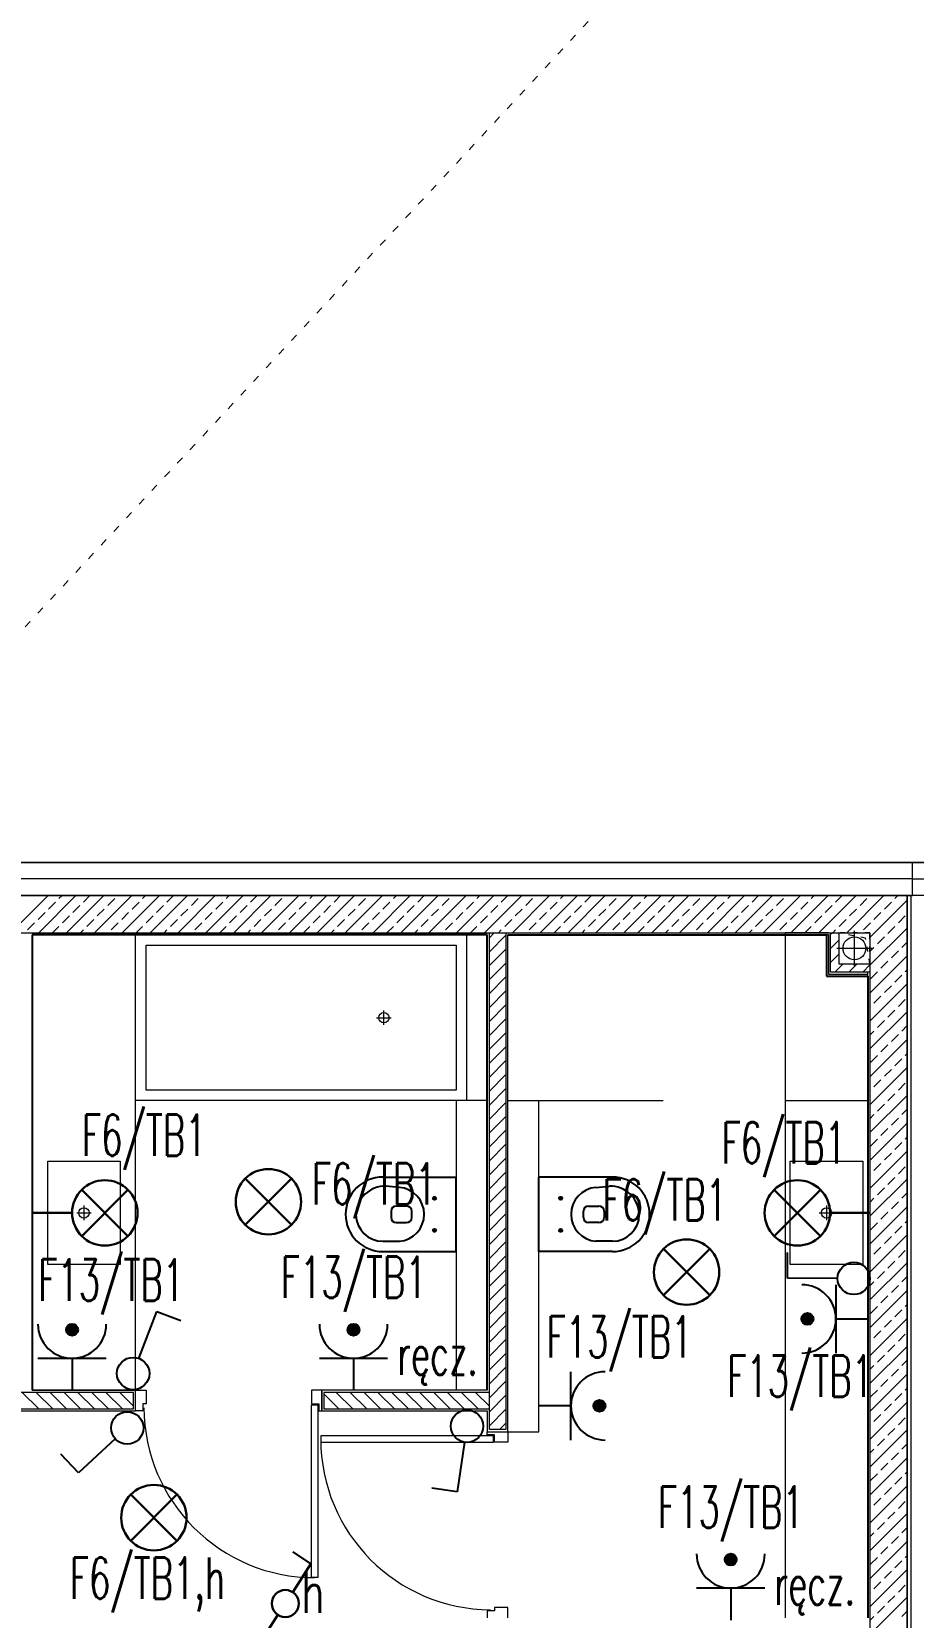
# Model space of a CAD drawing. Header units: millimetres. Extents: x 1780 to 154263, y -7240 to 17216.
# Drawn here: x 115445 to 115871, y 3319 to 4085 of the extents above; entities that cross this region are included whole.
import ezdxf

# ---------------------------------------------------------------- set-up
doc = ezdxf.new("R2010")
doc.units = ezdxf.units.MM
doc.linetypes.add('ACAD_ISO03W100', pattern=[30, 12, -18])
for name, color, linetype, lineweight in [('2d_SX_aranżacja drukowana', 200, 'Continuous', 5), ('2d_SX_gruba przekroje', 90, 'Continuous', 20), ('2d_SX_instalacje szkic - kanalizacja sanitarna', 44, 'Continuous', 5), ('2d_SX_instalacje szkic - wentylacja wywiew', 14, 'Continuous', 5), ('2d_SX_przebicia', 96, 'Continuous', 13), ('2d_SX_stolarka drzwiowa', 211, 'Continuous', 5), ('2d_SX_stolarka okznaczenia', 251, 'Continuous', 5), ('2d_SX_szraf', 251, 'Continuous', 0), ('2d_SX_warstwy', 181, 'Continuous', 9)]:
    doc.layers.add(name, color=color, linetype=linetype, lineweight=lineweight)
doc.layers.add('2d_SX_powierzchnia', color=251, linetype='Continuous', plot=False)
doc.layers.add('2d_SX_rewizja 18 września', color=210, linetype='Continuous')
doc.layers.add('60 instalacje elektryka', color=10, linetype='Continuous')
doc.styles.add('OPIS', font='simplex.shx', dxfattribs={"width": 0.7, "height": 4})
doc.linetypes.add('ZIGZAG', pattern='A,0.00254,-5.08,[131,ltypeshp.shx,S=5.08,R=0,X=-5.08,Y=0],-10.16,[131,ltypeshp.shx,S=5.08,R=180,X=5.08,Y=0],-5.08', length=20.32254)

# ---------------------------------------------------------------- blocks, each defined once
blk = doc.blocks.new('PDKLD B2')
at = {"color": 8, "ltscale": 5}
for p, q in [((107981.38, -12754.1), (108016.88, -12754.1)), ((107989.38, -12759.1), (107982.8, -12758.53)), ((108016.88, -12790.1), (108016.88, -12754.1)), ((108092.38, -12754.1), (108056.88, -12754.1)), ((108056.88, -12790.1), (108056.88, -12754.1)), ((108084.38, -12759.1), (108090.95, -12758.53)), ((107992.88, -12768.1), (107987.88, -12768.1)), ((108005.43, -12764.35), (108007.33, -12764.35)), ((108006.38, -12765.3), (108006.38, -12763.4)), ((108068.33, -12764.35), (108066.43, -12764.35)), ((108067.38, -12765.3), (108067.38, -12763.4)), ((108080.88, -12768.1), (108085.88, -12768.1)), ((107985.38, -12770.6), (107985.38, -12773.6)), ((107995.38, -12773.6), (107995.38, -12770.6)), ((108078.38, -12773.6), (108078.38, -12770.6)), ((108088.38, -12770.6), (108088.38, -12773.6)), ((107987.88, -12776.1), (107992.88, -12776.1)), ((108005.43, -12779.85), (108007.33, -12779.85)), ((108006.38, -12780.8), (108006.38, -12778.9)), ((108068.33, -12779.85), (108066.43, -12779.85)), ((108067.38, -12780.8), (108067.38, -12778.9)), ((108085.88, -12776.1), (108080.88, -12776.1)), ((107981.38, -12785.1), (107989.38, -12785.1)), ((107981.38, -12790.1), (108016.88, -12790.1)), ((108092.38, -12790.1), (108056.88, -12790.1)), ((108092.38, -12785.1), (108084.38, -12785.1))]:
    blk.add_line(p, q, dxfattribs=at)
for centre in [(108006.38, -12764.35), (108067.38, -12764.35), (108006.38, -12779.85), (108067.38, -12779.85)]:
    blk.add_circle(centre, 0.75, dxfattribs=at)
for centre, radius, start, end in [((107981.38, -12772.1), 18, 90, 180), ((107982.38, -12772.53), 14, 88.2643, 179.10237), ((107988.33, -12772.1), 13.04, 274.58122, 85.41878), ((108085.42, -12772.1), 13.04, 94.58122, 265.41878), ((108091.38, -12772.53), 14, 0.89763, 91.7357), ((108092.38, -12772.1), 18, 0, 90), ((107987.88, -12770.6), 2.5, 90, 180), ((107992.88, -12770.6), 2.5, 0, 90), ((108080.88, -12770.6), 2.5, 90, 180), ((108085.88, -12770.6), 2.5, 0, 90), ((107981.38, -12772.1), 18, 180, 270), ((107981.38, -12772.1), 13, 180.93152, 270), ((107987.88, -12773.6), 2.5, 180, 270), ((107992.88, -12773.6), 2.5, 270, 0), ((108080.88, -12773.6), 2.5, 180, 270), ((108085.88, -12773.6), 2.5, 270, 0), ((108092.38, -12772.1), 18, 270, 0), ((108092.38, -12772.1), 13, 270, 359.06848)]:
    blk.add_arc(centre, radius, start, end, dxfattribs=at)
at = {"layer": '2d_SX_aranżacja drukowana', "color": 8}
for p, q in [((107861.88, -12637.1), (107811.88, -12637.1)), ((107811.88, -12637.1), (107811.88, -12857.1)), ((107861.88, -12857.1), (107861.88, -12637.1)), ((107861.88, -12717.1), (107861.88, -12637.1)), ((107861.88, -12637.1), (108021.88, -12637.1)), ((108021.88, -12637.1), (108021.88, -12717.1)), ((107866.88, -12712.1), (107866.88, -12642.1)), ((107866.88, -12642.1), (108016.88, -12642.1)), ((108016.88, -12642.1), (108016.88, -12712.1)), ((107981.88, -12680.6), (107981.88, -12673.6)), ((107978.38, -12677.1), (107985.38, -12677.1)), ((108016.88, -12712.1), (107866.88, -12712.1)), ((108021.88, -12717.1), (107861.88, -12717.1)), ((107811.88, -12857.1), (107861.88, -12857.1))]:
    blk.add_line(p, q, dxfattribs=at)
at = {"layer": '2d_SX_aranżacja drukowana', "color": 8, "ltscale": 5}
for p, q in [((108196.88, -12636.1), (108175.88, -12636.1)), ((108175.88, -12636.1), (108175.88, -12967.1)), ((108215.88, -12967.1), (108215.88, -12655.1)), ((108031.88, -12717.1), (108016.88, -12717.1)), ((108016.88, -12717.1), (108016.88, -12857.1)), ((108041.88, -12717.1), (108116.88, -12717.1)), ((108056.88, -12877.1), (108056.88, -12717.1)), ((108175.88, -12717.1), (108215.88, -12717.1)), ((107819.38, -12796.41), (107819.38, -12746.41)), ((107819.38, -12746.41), (107854.38, -12746.41)), ((107854.38, -12746.41), (107854.38, -12796.41)), ((108178.38, -12796.41), (108178.38, -12746.41)), ((108178.38, -12746.41), (108213.38, -12746.41)), ((108213.38, -12746.41), (108213.38, -12796.41)), ((107836.88, -12767.91), (107836.88, -12774.91)), ((108195.88, -12767.91), (108195.88, -12774.91)), ((107833.38, -12771.41), (107840.38, -12771.41)), ((108192.38, -12771.41), (108199.38, -12771.41)), ((107854.38, -12796.41), (107819.38, -12796.41)), ((108213.38, -12796.41), (108178.38, -12796.41)), ((108041.88, -12877.1), (108056.88, -12877.1))]:
    blk.add_line(p, q, dxfattribs=at)
at = {"layer": '2d_SX_aranżacja drukowana', "color": 8}
blk.add_circle((107981.88, -12677.1), 2.5, dxfattribs=at)
at = {"layer": '2d_SX_aranżacja drukowana', "color": 8, "ltscale": 5}
for centre in [(107836.88, -12771.41), (108195.88, -12771.41)]:
    blk.add_circle(centre, 2.5, dxfattribs=at)
at = {"layer": '2d_SX_gruba przekroje', "color": 8}
for p, q in [((107642.99, -12602.1), (108237.38, -12602.1)), ((108831.77, -12602.1), (108237.38, -12602.1)), ((108234.88, -13081.1), (108234.88, -12618.1)), ((108234.88, -12618.1), (108234.88, -12618.1)), ((107811.88, -12637.1), (107811.88, -12857.1)), ((108031.88, -12637.1), (107811.88, -12637.1)), ((108031.88, -12637.1), (108031.88, -12857.1)), ((108041.88, -12877.1), (108041.88, -12637.1)), ((108196.88, -12637.1), (108041.88, -12637.1)), ((108196.88, -12637.1), (108196.88, -12656.1)), ((108196.88, -12656.1), (108215.88, -12656.1)), ((108215.88, -12967.1), (108215.88, -12656.1)), ((107861.88, -12857.1), (107811.88, -12857.1)), ((107861.88, -12867.1), (107861.88, -12857.1)), ((108031.88, -12857.1), (107951.88, -12857.1)), ((107951.88, -12857.1), (107951.88, -12867.1)), ((107801.88, -12867.1), (107861.88, -12867.1)), ((107951.88, -12867.1), (108031.88, -12867.1)), ((108031.88, -12867.1), (108031.88, -12877.1)), ((108031.88, -12877.1), (108041.88, -12877.1))]:
    blk.add_line(p, q, dxfattribs=at)
at = {"layer": '2d_SX_instalacje szkic - kanalizacja sanitarna', "color": 8}
for p, q in [((108209.38, -12652.1), (108209.38, -12635.1)), ((108200.88, -12643.6), (108217.88, -12643.6))]:
    blk.add_line(p, q, dxfattribs=at)
blk.add_circle((108209.38, -12643.6), 5.5, dxfattribs=at)
at = {"layer": '2d_SX_instalacje szkic - wentylacja wywiew', "color": 8, "linetype": 'ACAD_ISO03W100', "ltscale": 0.3}
blk.add_line((108191.13, -12077.34), (107717.38, -12586.09), dxfattribs=at)
at = {"layer": '2d_SX_powierzchnia', "color": 8}
for p, q in [((108031.88, -12637.1), (107811.88, -12637.1)), ((107811.88, -12637.1), (107811.88, -12857.1)), ((108031.88, -12857.1), (108031.88, -12637.1)), ((108041.88, -12637.1), (108195.88, -12637.1)), ((108195.88, -12637.1), (108195.88, -12657.1)), ((108195.88, -12657.1), (108215.88, -12657.1)), ((108215.88, -12657.1), (108215.88, -12967.1))]:
    blk.add_line(p, q, dxfattribs=at)
at = {"layer": '2d_SX_przebicia', "color": 8, "linetype": 'ACAD_ISO03W100', "ltscale": 0.2}
for p, q in [((108214.77, -12638.69), (108201.88, -12636.1)), ((108216.88, -12636.1), (108201.88, -12636.1)), ((108201.88, -12636.1), (108201.88, -12651.1)), ((108216.88, -12651.1), (108216.88, -12636.1)), ((108216.88, -12651.1), (108214.77, -12638.69)), ((108201.88, -12651.1), (108216.88, -12651.1))]:
    blk.add_line(p, q, dxfattribs=at)
at = {"layer": '2d_SX_stolarka drzwiowa', "color": 8}
for p, q in [((107861.88, -12867.1), (107861.88, -12857.1)), ((107861.88, -12857.1), (107866.88, -12857.1)), ((107866.88, -12857.1), (107866.88, -12863.6)), ((107951.88, -12857.1), (107946.88, -12857.1)), ((107946.88, -12857.1), (107946.88, -12863.6)), ((107951.88, -12867.1), (107951.88, -12857.1)), ((107865.38, -12867.1), (107861.88, -12867.1)), ((107866.88, -12863.6), (107865.38, -12863.6)), ((107865.38, -12863.6), (107865.38, -12867.1)), ((107946.88, -12863.6), (107950.38, -12863.6)), ((107946.88, -12947.6), (107946.88, -12864.1)), ((107946.88, -12864.1), (107949.88, -12864.1)), ((107949.88, -12864.1), (107949.88, -12947.6)), ((107950.38, -12863.6), (107950.38, -12867.1)), ((107950.38, -12867.1), (107951.88, -12867.1)), ((108034.88, -12879.1), (107951.38, -12879.1)), ((107951.38, -12879.1), (107951.38, -12882.1)), ((107951.38, -12882.1), (108034.88, -12882.1)), ((108031.88, -12878.6), (108031.88, -12877.1)), ((108031.88, -12877.1), (108041.88, -12877.1)), ((108035.38, -12878.6), (108031.88, -12878.6)), ((108034.88, -12882.1), (108034.88, -12879.1)), ((108035.38, -12882.1), (108035.38, -12878.6)), ((108041.88, -12882.1), (108035.38, -12882.1)), ((108041.88, -12877.1), (108041.88, -12882.1)), ((107949.88, -12947.6), (107946.88, -12947.6)), ((108031.88, -12963.6), (108031.88, -12967.1)), ((108035.38, -12963.6), (108031.88, -12963.6)), ((108041.88, -12962.1), (108035.38, -12962.1)), ((108035.38, -12962.1), (108035.38, -12963.6)), ((108041.88, -12967.1), (108041.88, -12962.1))]:
    blk.add_line(p, q, dxfattribs=at)
at = {"layer": '2d_SX_stolarka okznaczenia', "color": 8}
for centre, start, end in [((107948.3, -12865.17), 180.29754, 270.05077), ((108033.8, -12880.67), 179.94923, 269.70246)]:
    blk.add_arc(centre, 82.43, start, end, dxfattribs=at)
at = {"layer": '2d_SX_szraf', "color": 8, "linetype": 'ZIGZAG'}
for q in [(107530.88, -12610.1), (108943.88, -12610.1)]:
    blk.add_line((108237.38, -12610.1), q, dxfattribs=at)
at = {"layer": '2d_SX_szraf', "color": 8, "linetype": 'Continuous'}
for p, q in [((107801.54, -12636.1), (107819.54, -12618.1)), ((107815.01, -12636.1), (107833.01, -12618.1)), ((107819.76, -12624.61), (107823.13, -12621.24)), ((107824.81, -12619.56), (107826.28, -12618.1)), ((107828.48, -12636.1), (107846.48, -12618.1)), ((107836.6, -12621.24), (107839.75, -12618.1)), ((107841.95, -12636.1), (107859.95, -12618.1)), ((107848.39, -12622.93), (107851.75, -12619.56)), ((107855.42, -12636.1), (107873.42, -12618.1)), ((107860.17, -12624.61), (107863.54, -12621.24)), ((107865.22, -12619.56), (107866.69, -12618.1)), ((107868.89, -12636.1), (107886.89, -12618.1)), ((107877.01, -12621.24), (107880.16, -12618.1)), ((107882.36, -12636.1), (107900.36, -12618.1)), ((107888.8, -12622.93), (107892.17, -12619.56)), ((107895.83, -12636.1), (107913.83, -12618.1)), ((107900.58, -12624.61), (107903.95, -12621.24)), ((107905.64, -12619.56), (107907.1, -12618.1)), ((107909.3, -12636.1), (107927.3, -12618.1)), ((107917.42, -12621.24), (107920.57, -12618.1)), ((107922.77, -12636.1), (107940.77, -12618.1)), ((107929.21, -12622.93), (107932.58, -12619.56)), ((107936.24, -12636.1), (107954.24, -12618.1)), ((107941, -12624.61), (107944.36, -12621.24)), ((107946.05, -12619.56), (107947.51, -12618.1)), ((107949.71, -12636.1), (107967.71, -12618.1)), ((107957.83, -12621.24), (107960.98, -12618.1)), ((107963.18, -12636.1), (107981.18, -12618.1)), ((107969.62, -12622.93), (107972.99, -12619.56)), ((107976.66, -12636.1), (107994.66, -12618.1)), ((107981.41, -12624.61), (107984.77, -12621.24)), ((107986.46, -12619.56), (107987.92, -12618.1)), ((107990.13, -12636.1), (108008.13, -12618.1)), ((107998.24, -12621.24), (108001.39, -12618.1)), ((108003.6, -12636.1), (108021.6, -12618.1)), ((108010.03, -12622.93), (108013.4, -12619.56)), ((108017.07, -12636.1), (108035.07, -12618.1)), ((108021.82, -12624.61), (108025.19, -12621.24)), ((108026.87, -12619.56), (108028.33, -12618.1)), ((108030.54, -12636.1), (108048.54, -12618.1)), ((108038.66, -12621.24), (108041.8, -12618.1)), ((108044.01, -12636.1), (108062.01, -12618.1)), ((108050.44, -12622.93), (108053.81, -12619.56)), ((108057.48, -12636.1), (108075.48, -12618.1)), ((108062.23, -12624.61), (108065.6, -12621.24)), ((108067.28, -12619.56), (108068.74, -12618.1)), ((108070.95, -12636.1), (108088.95, -12618.1)), ((108079.07, -12621.24), (108082.21, -12618.1)), ((108084.42, -12636.1), (108102.42, -12618.1)), ((108090.85, -12622.93), (108094.22, -12619.56)), ((108097.89, -12636.1), (108115.89, -12618.1)), ((108102.64, -12624.61), (108106.01, -12621.24)), ((108107.69, -12619.56), (108109.15, -12618.1)), ((108111.36, -12636.1), (108129.36, -12618.1)), ((108119.48, -12621.24), (108122.62, -12618.1)), ((108124.83, -12636.1), (108142.83, -12618.1)), ((108131.26, -12622.93), (108134.63, -12619.56)), ((108138.3, -12636.1), (108156.3, -12618.1)), ((108143.05, -12624.61), (108146.42, -12621.24)), ((108148.1, -12619.56), (108149.56, -12618.1)), ((108151.77, -12636.1), (108169.77, -12618.1)), ((108159.89, -12621.24), (108163.03, -12618.1)), ((108165.24, -12636.1), (108183.24, -12618.1)), ((108171.68, -12622.93), (108175.04, -12619.56)), ((108178.71, -12636.1), (108196.71, -12618.1)), ((108183.46, -12624.61), (108186.83, -12621.24)), ((108188.51, -12619.56), (108189.98, -12618.1)), ((108192.18, -12636.1), (108210.18, -12618.1)), ((108200.3, -12621.24), (108203.45, -12618.1)), ((108205.65, -12636.1), (108223.65, -12618.1)), ((108212.09, -12622.93), (108215.45, -12619.56)), ((108216.88, -12638.34), (108234.88, -12620.34)), ((108223.87, -12624.61), (108227.24, -12621.24)), ((108228.93, -12619.56), (108230.39, -12618.1)), ((107814.71, -12629.66), (107818.08, -12626.29)), ((107826.5, -12631.34), (107829.87, -12627.98)), ((107831.55, -12626.29), (107834.92, -12622.93)), ((107838.28, -12633.03), (107841.65, -12629.66)), ((107843.34, -12627.98), (107846.7, -12624.61)), ((107855.12, -12629.66), (107858.49, -12626.29)), ((107866.91, -12631.34), (107870.28, -12627.98)), ((107871.96, -12626.29), (107875.33, -12622.93)), ((107878.7, -12633.03), (107882.06, -12629.66)), ((107883.75, -12627.98), (107887.11, -12624.61)), ((107895.53, -12629.66), (107898.9, -12626.29)), ((107907.32, -12631.34), (107910.69, -12627.98)), ((107912.37, -12626.29), (107915.74, -12622.93)), ((107919.11, -12633.03), (107922.47, -12629.66)), ((107924.16, -12627.98), (107927.53, -12624.61)), ((107935.94, -12629.66), (107939.31, -12626.29)), ((107947.73, -12631.34), (107951.1, -12627.98)), ((107952.78, -12626.29), (107956.15, -12622.93)), ((107959.52, -12633.03), (107962.89, -12629.66)), ((107964.57, -12627.98), (107967.94, -12624.61)), ((107976.36, -12629.66), (107979.72, -12626.29)), ((107988.14, -12631.34), (107991.51, -12627.98)), ((107993.19, -12626.29), (107996.56, -12622.93)), ((107999.93, -12633.03), (108003.3, -12629.66)), ((108004.98, -12627.98), (108008.35, -12624.61)), ((108016.77, -12629.66), (108020.13, -12626.29)), ((108028.55, -12631.34), (108031.92, -12627.98)), ((108033.6, -12626.29), (108036.97, -12622.93)), ((108040.34, -12633.03), (108043.71, -12629.66)), ((108045.39, -12627.98), (108048.76, -12624.61)), ((108057.18, -12629.66), (108060.55, -12626.29)), ((108068.96, -12631.34), (108072.33, -12627.98)), ((108074.02, -12626.29), (108077.38, -12622.93)), ((108080.75, -12633.03), (108084.12, -12629.66)), ((108085.8, -12627.98), (108089.17, -12624.61)), ((108097.59, -12629.66), (108100.96, -12626.29)), ((108109.38, -12631.34), (108112.74, -12627.98)), ((108114.43, -12626.29), (108117.79, -12622.93)), ((108121.16, -12633.03), (108124.53, -12629.66)), ((108126.21, -12627.98), (108129.58, -12624.61)), ((108138, -12629.66), (108141.37, -12626.29)), ((108149.79, -12631.34), (108153.15, -12627.98)), ((108154.84, -12626.29), (108158.21, -12622.93)), ((108161.57, -12633.03), (108164.94, -12629.66)), ((108166.62, -12627.98), (108169.99, -12624.61)), ((108178.41, -12629.66), (108181.78, -12626.29)), ((108190.2, -12631.34), (108193.57, -12627.98)), ((108195.25, -12626.29), (108198.62, -12622.93)), ((108201.98, -12633.03), (108205.35, -12629.66)), ((108207.04, -12627.98), (108210.4, -12624.61)), ((108218.82, -12629.66), (108222.19, -12626.29)), ((108230.61, -12631.34), (108233.98, -12627.98)), ((107809.66, -12634.71), (107813.03, -12631.34)), ((107821.75, -12636.1), (107824.81, -12633.03)), ((107835.22, -12636.1), (107836.6, -12634.71)), ((107850.07, -12634.71), (107853.44, -12631.34)), ((107862.16, -12636.1), (107865.22, -12633.03)), ((107875.63, -12636.1), (107877.01, -12634.71)), ((107890.48, -12634.71), (107893.85, -12631.34)), ((107902.57, -12636.1), (107905.64, -12633.03)), ((107916.04, -12636.1), (107917.42, -12634.71)), ((107930.89, -12634.71), (107934.26, -12631.34)), ((107942.98, -12636.1), (107946.05, -12633.03)), ((107956.45, -12636.1), (107957.83, -12634.71)), ((107971.3, -12634.71), (107974.67, -12631.34)), ((107983.39, -12636.1), (107986.46, -12633.03)), ((107996.86, -12636.1), (107998.24, -12634.71)), ((108011.72, -12634.71), (108015.08, -12631.34)), ((108023.8, -12636.1), (108026.87, -12633.03)), ((108032.88, -12638.49), (108035.27, -12636.1)), ((108032.88, -12645.22), (108040.88, -12637.22)), ((108037.27, -12636.1), (108038.66, -12634.71)), ((108052.13, -12634.71), (108055.49, -12631.34)), ((108064.21, -12636.1), (108067.28, -12633.03)), ((108077.68, -12636.1), (108079.07, -12634.71)), ((108092.54, -12634.71), (108095.91, -12631.34)), ((108104.62, -12636.1), (108107.69, -12633.03)), ((108118.09, -12636.1), (108119.48, -12634.71)), ((108132.95, -12634.71), (108136.32, -12631.34)), ((108145.03, -12636.1), (108148.1, -12633.03)), ((108158.51, -12636.1), (108159.89, -12634.71)), ((108173.36, -12634.71), (108176.73, -12631.34)), ((108185.45, -12636.1), (108188.51, -12633.03)), ((108198.76, -12636.1), (108197.88, -12636.98)), ((108198.92, -12636.1), (108200.3, -12634.71)), ((108213.77, -12634.71), (108217.14, -12631.34)), ((108216.88, -12651.81), (108234.88, -12633.81)), ((108220.51, -12641.45), (108223.87, -12638.08)), ((108225.56, -12636.4), (108228.93, -12633.03)), ((108032.88, -12651.96), (108040.88, -12643.96)), ((108201.88, -12639.71), (108197.88, -12643.71)), ((108216.88, -12645.08), (108218.82, -12643.13)), ((108227.24, -12648.18), (108230.61, -12644.82)), ((108232.29, -12643.13), (108234.88, -12640.55)), ((108032.88, -12658.69), (108040.88, -12650.69)), ((108201.88, -12646.45), (108197.88, -12650.45)), ((108203.96, -12651.1), (108199.96, -12655.1)), ((108210.7, -12651.1), (108206.7, -12655.1)), ((108216.88, -12651.65), (108213.43, -12655.1)), ((108216.88, -12665.28), (108234.88, -12647.28)), ((108222.19, -12653.23), (108225.56, -12649.87)), ((108032.88, -12665.43), (108040.88, -12657.43)), ((108216.88, -12678.75), (108234.88, -12660.75)), ((108217.14, -12658.29), (108220.51, -12654.92)), ((108228.93, -12659.97), (108232.29, -12656.6)), ((108233.98, -12654.92), (108234.88, -12654.02)), ((108032.88, -12672.16), (108040.88, -12664.16)), ((108218.82, -12670.07), (108222.19, -12666.7)), ((108223.87, -12665.02), (108227.24, -12661.65)), ((108230.61, -12671.76), (108233.98, -12668.39)), ((108032.88, -12678.9), (108040.88, -12670.9)), ((108216.88, -12672.02), (108217.14, -12671.76)), ((108216.88, -12692.22), (108234.88, -12674.22)), ((108225.56, -12676.81), (108228.93, -12673.44)), ((108032.88, -12685.64), (108040.88, -12677.64)), ((108216.88, -12685.49), (108218.82, -12683.54)), ((108220.51, -12681.86), (108223.87, -12678.49)), ((108232.29, -12683.54), (108234.88, -12680.96)), ((108032.88, -12692.37), (108040.88, -12684.37)), ((108032.88, -12699.11), (108040.88, -12691.11)), ((108216.88, -12705.69), (108234.88, -12687.69)), ((108222.19, -12693.65), (108225.56, -12690.28)), ((108227.24, -12688.59), (108230.61, -12685.23)), ((108032.88, -12705.84), (108040.88, -12697.84)), ((108217.14, -12698.7), (108220.51, -12695.33)), ((108228.93, -12700.38), (108232.29, -12697.01)), ((108233.98, -12695.33), (108234.88, -12694.43)), ((108032.88, -12712.58), (108040.88, -12704.58)), ((108216.88, -12719.16), (108234.88, -12701.16)), ((108218.82, -12710.48), (108222.19, -12707.12)), ((108223.87, -12705.43), (108227.24, -12702.06)), ((108032.88, -12719.31), (108040.88, -12711.31)), ((108216.88, -12712.43), (108217.14, -12712.17)), ((108216.88, -12732.64), (108234.88, -12714.64)), ((108225.56, -12717.22), (108228.93, -12713.85)), ((108230.61, -12712.17), (108233.98, -12708.8)), ((108032.88, -12726.05), (108040.88, -12718.05)), ((108220.51, -12722.27), (108223.87, -12718.9)), ((108232.29, -12723.95), (108234.88, -12721.37)), ((108032.88, -12732.78), (108040.88, -12724.78)), ((108216.88, -12725.9), (108218.82, -12723.95)), ((108216.88, -12746.11), (108234.88, -12728.11)), ((108227.24, -12729.01), (108230.61, -12725.64)), ((108032.88, -12739.52), (108040.88, -12731.52)), ((108217.14, -12739.11), (108220.51, -12735.74)), ((108222.19, -12734.06), (108225.56, -12730.69)), ((108228.93, -12740.79), (108232.29, -12737.42)), ((108233.98, -12735.74), (108234.88, -12734.84)), ((108032.88, -12746.25), (108040.88, -12738.25)), ((108032.88, -12752.99), (108040.88, -12744.99)), ((108216.88, -12759.58), (108234.88, -12741.58)), ((108223.87, -12745.84), (108227.24, -12742.48)), ((108032.88, -12759.72), (108040.88, -12751.72)), ((108216.88, -12752.84), (108217.14, -12752.58)), ((108218.82, -12750.89), (108222.19, -12747.53)), ((108230.61, -12752.58), (108233.98, -12749.21)), ((108032.88, -12766.46), (108040.88, -12758.46)), ((108216.88, -12773.05), (108234.88, -12755.05)), ((108220.51, -12762.68), (108223.87, -12759.31)), ((108225.56, -12757.63), (108228.93, -12754.26)), ((108032.88, -12773.19), (108040.88, -12765.19)), ((108216.88, -12766.31), (108218.82, -12764.36)), ((108227.24, -12769.42), (108230.61, -12766.05)), ((108232.29, -12764.36), (108234.88, -12761.78)), ((108032.88, -12779.93), (108040.88, -12771.93)), ((108216.88, -12786.52), (108234.88, -12768.52)), ((108222.19, -12774.47), (108225.56, -12771.1)), ((108233.98, -12776.15), (108234.88, -12775.25)), ((108032.88, -12786.66), (108040.88, -12778.66)), ((108216.88, -12799.99), (108234.88, -12781.99)), ((108217.14, -12779.52), (108220.51, -12776.15)), ((108223.87, -12786.25), (108227.24, -12782.89)), ((108228.93, -12781.2), (108232.29, -12777.84)), ((108032.88, -12793.4), (108040.88, -12785.4)), ((108218.82, -12791.31), (108222.19, -12787.94)), ((108230.61, -12792.99), (108233.98, -12789.62)), ((108032.88, -12800.13), (108040.88, -12792.13)), ((108032.88, -12806.87), (108040.88, -12798.87)), ((108216.88, -12793.25), (108217.14, -12792.99)), ((108216.88, -12813.46), (108234.88, -12795.46)), ((108225.56, -12798.04), (108228.93, -12794.67)), ((108032.88, -12813.6), (108040.88, -12805.6)), ((108216.88, -12806.72), (108218.82, -12804.78)), ((108220.51, -12803.09), (108223.87, -12799.72)), ((108227.24, -12809.83), (108230.61, -12806.46)), ((108232.29, -12804.78), (108234.88, -12802.19)), ((108032.88, -12820.34), (108040.88, -12812.34)), ((108216.88, -12826.93), (108234.88, -12808.93)), ((108222.19, -12814.88), (108225.56, -12811.51)), ((108032.88, -12827.07), (108040.88, -12819.07)), ((108217.14, -12819.93), (108220.51, -12816.56)), ((108228.93, -12821.61), (108232.29, -12818.25)), ((108233.98, -12816.56), (108234.88, -12815.66)), ((108032.88, -12833.81), (108040.88, -12825.81)), ((108216.88, -12840.4), (108234.88, -12822.4)), ((108218.82, -12831.72), (108222.19, -12828.35)), ((108223.87, -12826.67), (108227.24, -12823.3)), ((108032.88, -12840.54), (108040.88, -12832.54)), ((108216.88, -12833.66), (108217.14, -12833.4)), ((108216.88, -12853.87), (108234.88, -12835.87)), ((108225.56, -12838.45), (108228.93, -12835.08)), ((108230.61, -12833.4), (108233.98, -12830.03)), ((108032.88, -12847.28), (108040.88, -12839.28)), ((108220.51, -12843.5), (108223.87, -12840.14)), ((108232.29, -12845.19), (108234.88, -12842.6)), ((108032.88, -12854.01), (108040.88, -12846.01)), ((108216.88, -12847.13), (108218.82, -12845.19)), ((108216.88, -12867.34), (108234.88, -12849.34)), ((108222.19, -12855.29), (108225.56, -12851.92)), ((108227.24, -12850.24), (108230.61, -12846.87)), ((107807.04, -12858.1), (107815.04, -12866.1)), ((107813.77, -12858.1), (107821.77, -12866.1)), ((107820.51, -12858.1), (107828.51, -12866.1)), ((107827.24, -12858.1), (107835.24, -12866.1)), ((107833.98, -12858.1), (107841.98, -12866.1)), ((107840.71, -12858.1), (107848.71, -12866.1)), ((107847.45, -12858.1), (107855.45, -12866.1)), ((107854.18, -12858.1), (107860.88, -12864.79)), ((107952.88, -12858.88), (107960.09, -12866.1)), ((107958.83, -12858.1), (107966.83, -12866.1)), ((107965.57, -12858.1), (107973.57, -12866.1)), ((107972.3, -12858.1), (107980.3, -12866.1)), ((107979.04, -12858.1), (107987.04, -12866.1)), ((107985.77, -12858.1), (107993.77, -12866.1)), ((107992.51, -12858.1), (108000.51, -12866.1)), ((107999.24, -12858.1), (108007.24, -12866.1)), ((108005.98, -12858.1), (108013.98, -12866.1)), ((108012.71, -12858.1), (108020.71, -12866.1)), ((108019.45, -12858.1), (108027.45, -12866.1)), ((108026.18, -12858.1), (108032.88, -12864.79)), ((108032.88, -12860.75), (108040.88, -12852.75)), ((108032.88, -12867.49), (108040.88, -12859.49)), ((108217.14, -12860.34), (108220.51, -12856.97)), ((108228.93, -12862.03), (108232.29, -12858.66)), ((108233.98, -12856.97), (108234.88, -12856.07)), ((107952.88, -12865.61), (107953.36, -12866.1)), ((108032.88, -12874.22), (108040.88, -12866.22)), ((108216.88, -12880.81), (108234.88, -12862.81)), ((108223.87, -12867.08), (108227.24, -12863.71)), ((108037.74, -12876.1), (108040.88, -12872.96)), ((108216.88, -12874.07), (108217.14, -12873.81)), ((108218.82, -12872.13), (108222.19, -12868.76)), ((108225.56, -12878.86), (108228.93, -12875.5)), ((108230.61, -12873.81), (108233.98, -12870.44)), ((108216.88, -12894.28), (108234.88, -12876.28)), ((108220.51, -12883.91), (108223.87, -12880.55)), ((108232.29, -12885.6), (108234.88, -12883.01)), ((108216.88, -12887.54), (108218.82, -12885.6)), ((108216.88, -12907.75), (108234.88, -12889.75)), ((108227.24, -12890.65), (108230.61, -12887.28)), ((108217.14, -12900.75), (108220.51, -12897.39)), ((108222.19, -12895.7), (108225.56, -12892.33)), ((108233.98, -12897.39), (108234.88, -12896.49)), ((108216.88, -12921.22), (108234.88, -12903.22)), ((108223.87, -12907.49), (108227.24, -12904.12)), ((108228.93, -12902.44), (108232.29, -12899.07)), ((108218.82, -12912.54), (108222.19, -12909.17)), ((108230.61, -12914.22), (108233.98, -12910.86)), ((108216.88, -12914.49), (108217.14, -12914.22)), ((108216.88, -12934.69), (108234.88, -12916.69)), ((108220.51, -12924.33), (108223.87, -12920.96)), ((108225.56, -12919.27), (108228.93, -12915.91)), ((108216.88, -12927.96), (108218.82, -12926.01)), ((108227.24, -12931.06), (108230.61, -12927.69)), ((108232.29, -12926.01), (108234.88, -12923.43)), ((108216.88, -12948.16), (108234.88, -12930.16)), ((108222.19, -12936.11), (108225.56, -12932.74)), ((108233.98, -12937.8), (108234.88, -12936.9)), ((108216.88, -12961.63), (108234.88, -12943.63)), ((108217.14, -12941.16), (108220.51, -12937.8)), ((108223.87, -12947.9), (108227.24, -12944.53)), ((108228.93, -12942.85), (108232.29, -12939.48)), ((108218.82, -12952.95), (108222.19, -12949.58)), ((108230.61, -12954.63), (108233.98, -12951.27)), ((108216.88, -12954.9), (108217.14, -12954.63)), ((108216.88, -12975.1), (108234.88, -12957.1)), ((108225.56, -12959.69), (108228.93, -12956.32)), ((108216.88, -12968.37), (108218.82, -12966.42)), ((108220.51, -12964.74), (108223.87, -12961.37)), ((108232.29, -12966.42), (108234.88, -12963.84))]:
    blk.add_line(p, q, dxfattribs=at)
at = {"layer": '2d_SX_warstwy', "color": 8}
for p, q in [((108237.38, -12602.1), (107642.99, -12602.1)), ((108237.38, -12618.1), (108237.38, -12602.1)), ((108237.38, -12602.1), (108831.77, -12602.1)), ((108237.38, -12618.1), (108237.38, -12602.1)), ((107530.88, -12618.1), (108237.38, -12618.1)), ((108235.88, -12618.1), (107530.88, -12618.1)), ((108236.88, -12618.1), (108234.88, -12618.1)), ((108234.88, -12618.1), (108234.88, -13426.1)), ((108234.88, -13081.1), (108234.88, -12618.1)), ((108234.88, -12618.1), (108234.88, -12618.1)), ((108234.88, -13426.1), (108234.88, -12618.1)), ((108234.88, -12618.1), (108235.88, -12618.1)), ((108236.88, -13426.1), (108236.88, -12618.1)), ((108943.88, -12618.1), (108237.38, -12618.1)), ((107530.88, -12636.1), (108216.88, -12636.1)), ((108032.88, -12876.1), (108032.88, -12636.1)), ((108032.88, -12636.1), (108040.88, -12636.1)), ((108040.88, -12636.1), (108040.88, -12876.1)), ((108197.88, -12655.1), (108197.88, -12636.1)), ((108197.88, -12636.1), (108201.88, -12636.1)), ((108201.88, -12636.1), (108201.88, -12651.1)), ((108216.88, -12636.1), (108216.88, -13408.1)), ((108201.88, -12651.1), (108216.88, -12651.1)), ((108216.88, -12651.1), (108216.88, -12655.1)), ((108216.88, -12655.1), (108197.88, -12655.1)), ((107860.88, -12858.1), (107770.88, -12858.1)), ((107860.88, -12866.1), (107860.88, -12858.1)), ((107952.88, -12858.1), (107952.88, -12866.1)), ((108032.88, -12858.1), (107952.88, -12858.1)), ((108032.88, -12866.1), (108032.88, -12858.1)), ((107770.88, -12866.1), (107860.88, -12866.1)), ((107952.88, -12866.1), (108032.88, -12866.1)), ((108040.88, -12876.1), (108032.88, -12876.1))]:
    blk.add_line(p, q, dxfattribs=at)
blk = doc.blocks.new('lampa1')
at = {"layer": '60 instalacje elektryka', "lineweight": 30}
for p, q in [((2045.42, 2946.75), (2067.75, 2924.42)), ((2067.75, 2946.75), (2045.42, 2924.42))]:
    blk.add_line(p, q, dxfattribs=at)
blk.add_circle((2056.58, 2935.58), 15.79, dxfattribs=at)
blk = doc.blocks.new('kinkiet')
at = {"layer": '60 instalacje elektryka', "lineweight": 30}
for p, q in [((-249830.13, -8956.18), (-249807.78, -8978.54)), ((-249830.13, -8978.54), (-249807.78, -8956.18)), ((-249834.76, -8967.36), (-249854.04, -8967.36))]:
    blk.add_line(p, q, dxfattribs=at)
blk.add_circle((-249818.96, -8967.36), 15.81, dxfattribs=at)
blk = doc.blocks.new('gniazdo IP44')
at = {"layer": '60 instalacje elektryka'}
h = blk.add_hatch(color=256, dxfattribs=at)
h.dxf.hatch_style = 1
edge = h.paths.add_edge_path()
edge.add_arc((1758.87, 20893.39), 2.87, 0, 360)
at = {"layer": '60 instalacje elektryka', "lineweight": 25}
for p, q in [((1775.37, 20879.59), (1742.37, 20879.59)), ((1758.87, 20879.59), (1758.87, 20864.16))]:
    blk.add_line(p, q, dxfattribs=at)
at = {"layer": '60 instalacje elektryka'}
blk.add_circle((1758.87, 20893.39), 2.87, dxfattribs=at)
at = {"layer": '60 instalacje elektryka', "lineweight": 25}
blk.add_arc((1758.87, 20896.09), 16.5, 180, 0, dxfattribs=at)
blk = doc.blocks.new('wyl jednbieg')
at = {"layer": '60 instalacje elektryka', "lineweight": 30}
for p, q in [((2059.79, 3882.77), (2066.28, 3897.38)), ((2066.28, 3897.38), (2075.69, 3893.31))]:
    blk.add_line(p, q, dxfattribs=at)
blk.add_circle((2057.17, 3876.88), 6.45, dxfattribs=at)
blk = doc.blocks.new('schodowy')
blk.add_blockref('wyl jednbieg', (82.33, 4.2))
at = {"rotation": 180}
blk.add_blockref('wyl jednbieg', (4196.68, 7757.96), dxfattribs=at)
blk = doc.blocks.new('jednobiegunowy')
at = {"layer": '60 instalacje elektryka'}
for p, q in [((2190.56, 2793.4), (2200.02, 2802.78)), ((2200.02, 2802.78), (2204.88, 2797.97))]:
    blk.add_line(p, q, dxfattribs=at)
blk.add_circle((2187.5, 2790.37), 4.3, dxfattribs=at)

msp = doc.modelspace()

# ---------------------------------------------------------------- block references
at = {"layer": '2d_SX_rewizja 18 września'}
msp.add_blockref('PDKLD B2', (7633.58, 16286.09), dxfattribs=at)
at = {"layer": '60 instalacje elektryka'}
for name, p, xscale, yscale, zscale, rotation in [('lampa1', (118498.44, 5578.91), -1.0011, 1.0011, 1.0011, 89.99999999999987), ('jednobiegunowy', (122241.82, 4264.16), 1.818212235840003, 1.818212235840003, 1.818212235840003, 135.0542875998106), ('lampa1', (118700.63, 5544.93), -1.0011, 1.0011, 1.0011, 89.99999999999987), ('jednobiegunowy', (113967.53, -2826.19), 1.818212235840003, 1.818212235840003, 1.818212235840003, 24.39537753649783), ('jednobiegunowy', (119657.95, 8330.08), 1.818212235840003, 1.818212235840003, 1.818212235840003, 177.8303263594146), ('jednobiegunowy', (115809.34, 9856.48), 1.818212235840003, 1.818212235840003, 1.818212235840003, 216.7286372693394), ('lampa1', (118443.08, 5426.29), -1.0011, 1.0011, 1.0011, 89.99999999999987), ('schodowy', (117676.17, 7317.21), -1.01853555804, 1.01853555804, 1.01853555804, 123.2886194740526)]:
    msp.add_blockref(name, p, dxfattribs=dict(at, xscale=xscale, yscale=yscale, zscale=zscale, rotation=rotation))
for name, p in [('kinkiet', (365299.5, 12482.04)), ('gniazdo IP44', (113705.85, -17435.17)), ('gniazdo IP44', (113841.91, -17435.17)), ('gniazdo IP44', (114024.28, -17546.17))]:
    msp.add_blockref(name, p, dxfattribs=at)
for name, p, rotation in [('kinkiet', (-134003.59, -5452.68), 180), ('gniazdo IP44', (136713.62, 1704.61), 90.00000000000001), ('gniazdo IP44', (94826.3, 5180.34), 270)]:
    msp.add_blockref(name, p, dxfattribs=dict(at, rotation=rotation))

# ---------------------------------------------------------------- texts
at = {"layer": '60 instalacje elektryka', "lineweight": 15, "char_height": 20, "style": 'OPIS'}
for s, insert, width, attachment_point in [('\\pxql;{\\W0.6;F6/TB1}', (115491.7, 3562.19), 22.1829, 3), ('\\pxql;{\\W0.6;F6/TB1}', (115800.92, 3558.58), 22.1829, 3), ('\\pxql;{\\W0.6;F6/TB1}', (115602.93, 3538.69), 22.1829, 3), ('\\pxql;{\\W0.6;F6/TB1}', (115743.39, 3530.93), 22.1829, 3), ('\\pxql;{\\W0.6;F13/TB1}', (115448.42, 3492.28), 74.8571, 1), ('\\pxql;{\\W0.6;F13/TB1}', (115587.84, 3493.59), 22.1829, 3), ('\\pxql;{\\W0.6;F13/TB1}', (115716.38, 3464.77), 22.1829, 3), ('{\\W0.599998;ręcz.}', (115621.86, 3456.42), 43.4286, 1), ('\\pxql;{\\W0.6;F13/TB1}', (115803.66, 3445.85), 22.1829, 3), ('\\pxql;{\\W0.6;F13/TB1}', (115770.21, 3382.59), 22.1829, 3), ('\\pxql;{\\W0.6;F6/TB1,h}', (115485.84, 3348.25), 22.1829, 3), ('{\\W0.599998;ręcz.}', (115804.23, 3345.42), 43.4286, 1)]:
    msp.add_mtext(s, dxfattribs=dict(at, insert=insert, width=width, attachment_point=attachment_point))
at = {"layer": '60 instalacje elektryka', "lineweight": 20, "insert": (115586.85, 3321.47), "char_height": 20, "width": 8.2, "attachment_point": 9, "rotation": 0, "style": 'OPIS'}
msp.add_mtext('\\pxqr;h', dxfattribs=at)

doc.saveas('drawing.dxf')
